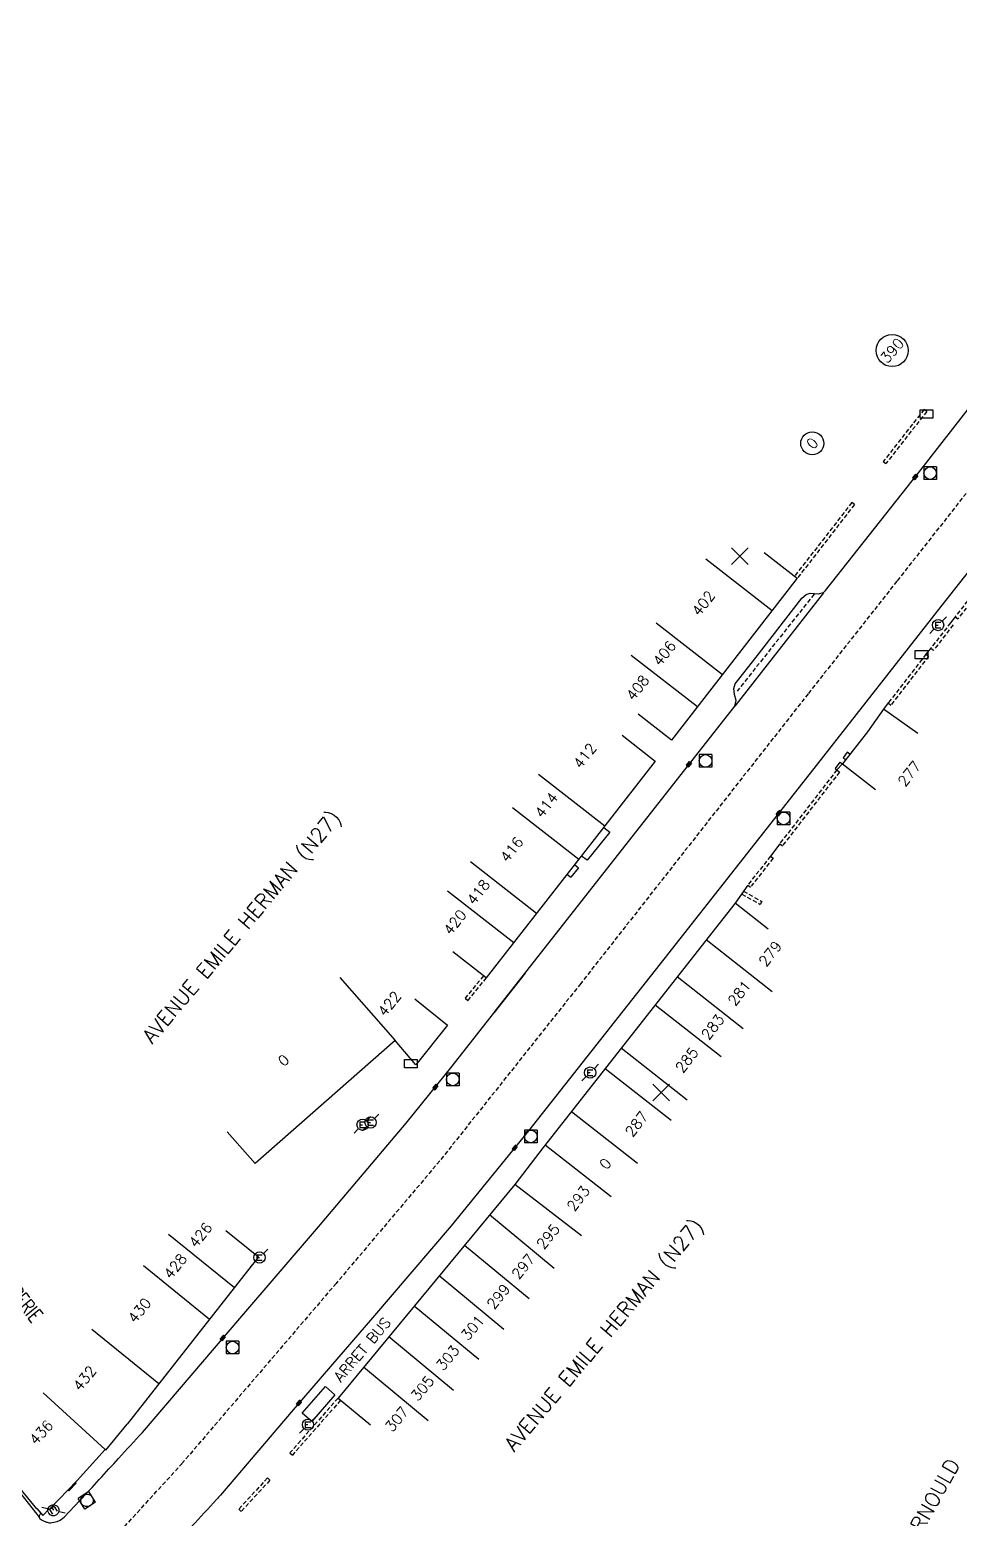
# Model space of a CAD drawing. Header units: millimetres. Extents: x 139000 to 140001, y 128999 to 130000.
# Drawn here: x 139713.3 to 139824, y 129706.3 to 129883.4 of the extents above; entities that cross this region are included whole.
import ezdxf
from ezdxf.enums import TextEntityAlignment as Align

# ---------------------------------------------------------------- set-up
doc = ezdxf.new("R2010")
doc.units = ezdxf.units.MM
doc.linetypes.add('DASHED', pattern=[0.75, 0.5, -0.25])
doc.layers.get('0').update_dxf_attribs({"linetype": 'CONTINUOUS'})
for name, color, linetype in [('W0001', 6, 'DASHED'), ('W0008', 7, 'CONTINUOUS'), ('W0100', 7, 'CONTINUOUS'), ('W0105', 7, 'CONTINUOUS'), ('W0112', 1, 'DASHED'), ('W0400', 7, 'CONTINUOUS'), ('W0420', 7, 'CONTINUOUS'), ('W0471', 7, 'CONTINUOUS'), ('W0984', 7, 'CONTINUOUS'), ('W0989', 7, 'CONTINUOUS'), ('W0991', 7, 'CONTINUOUS'), ('W1102', 7, 'CONTINUOUS'), ('W1471', 7, 'CONTINUOUS')]:
    doc.layers.add(name, color=color, linetype=linetype)
doc.styles.get("Standard").update_dxf_attribs({"font": 'romans.shx', "width": 0.85})

# ---------------------------------------------------------------- blocks, each defined once
blk = doc.blocks.new('T420')
for p, q in [((0.75, 0.75), (-0.75, 0.75)), ((-0.75, 0.75), (-0.75, -0.75)), ((0.75, 0.75), (0.75, -0.75)), ((0.75, -0.75), (-0.75, -0.75))]:
    blk.add_line(p, q)
blk.add_ellipse((0, 0), major_axis=(-0.53, 0.53), ratio=1, start_param=3.926991, end_param=10.210176)
blk = doc.blocks.new('T471')
for p, q in [((-0.333334, 0.333334), (-0.333334, -0.333334)), ((-0.333334, 0.333334), (0.333334, 0.333334)), ((-0.333334, 0), (0, 0)), ((0.500001, 0.500001), (1.000002, 1.000002)), ((-0.500001, -0.500001), (-1.000002, -1.000002)), ((-0.333334, -0.333334), (0.333334, -0.333334))]:
    blk.add_line(p, q)
blk.add_ellipse((0, 0), major_axis=(0.471405, 0.471405), ratio=1, start_param=5.4977871438, end_param=11.780972451)
blk = doc.blocks.new('T1471')
at = {"color": 0, "linetype": 'Continuous', "flags": 128}
blk.add_lwpolyline([(-0.75, -0.5), (-0.75, 0.5), (0.75, 0.5), (0.75, -0.5), (-0.75, -0.5)], dxfattribs=at)
blk = doc.blocks.new('T400')
for p, q in [((-0.15, 0.3), (0.15, 0.3)), ((-0.15, -0.25), (-0.15, 0.3)), ((-0.15, 0.15), (0.15, 0.15)), ((-0.15, 0), (0.15, 0)), ((0.15, 0.3), (0.15, -0.25)), ((-0.15, -0.15), (0.15, -0.15)), ((-0.15, -0.25), (-0.15, -0.3)), ((-0.15, -0.3), (0.15, -0.3)), ((0.15, -0.3), (0.15, -0.25))]:
    blk.add_line(p, q)
blk = doc.blocks.new('t991o')
at = {"color": 0, "linetype": 'Continuous'}
for p, q in [((-1, 1), (1, -1)), ((-1, -1), (1, 1))]:
    blk.add_line(p, q, dxfattribs=at)

msp = doc.modelspace()

# ---------------------------------------------------------------- linework, layer by layer
at = {"layer": 'W0001'}
msp.add_line((139806.73, 129816.25), (139797.4, 129804.5), dxfattribs=at)
msp.add_lwpolyline([(139930.87, 130000), (139928.47, 129992.86), (139923.22, 129978.83), (139918.52, 129967.92), (139912.47, 129955.18), (139906.03, 129942.41), (139900.5, 129932.18), (139896.28, 129924.77), (139891.39, 129916.72), (139888.36, 129911.89), (139883.86, 129905.17), (139866.1, 129880.86), (139856.51, 129868.6), (139843.01, 129851.39), (139832.49, 129837.99), (139826.23, 129830.03), (139816.59, 129817.79), (139806.03, 129804.41), (139778.94, 129769.91), (139762.15, 129748.79), (139749.82, 129734.22), (139731.43, 129712.74), (139731.43, 129712.74)], dxfattribs=at)
at = {"layer": 'W0001', "flags": 128}
msp.add_lwpolyline([(139641.95, 129624.74), (139692.17, 129670.22), (139711.09, 129690.4), (139731.43, 129712.74)], dxfattribs=at)
at = {"layer": 'W0008', "flags": 128}
for points in [[(139542.38, 129922.15), (139567.73, 129890.36), (139595.16, 129855.72), (139617.92, 129827.02), (139648.2, 129788.84), (139650.68, 129785.65), (139655.3, 129780.38), (139658.52, 129776.5), (139661.11, 129773.43), (139673.95, 129758.01), (139675.02, 129757.06), (139674.72, 129756.82), (139674.86, 129756.63), (139688.12, 129739.86), (139691.42, 129735.64), (139703.07, 129720.82), (139714.45, 129706.39)], [(139717.89, 129709.64), (139717.99, 129709.54), (139718.84, 129710.43), (139718.73, 129710.53)]]:
    msp.add_lwpolyline(points, dxfattribs=at)
at = {"layer": 'W0008'}
for points in [[(139726.77, 129716.48), (139726.77, 129716.48), (139738.36, 129730.05), (139747.71, 129740.93), (139758.17, 129753.3), (139763.62, 129760.06), (139772.33, 129771.14), (139768.65, 129766.48), (139797.28, 129802.93), (139797.44, 129803.6), (139797.26, 129804.32), (139797.18, 129805.04), (139797.34, 129805.57), (139799.85, 129808.76), (139805.29, 129815.8), (139805.79, 129816.23), (139806.25, 129816.39), (139807.26, 129816.3), (139807.87, 129816.44), (139808.11, 129816.71), (139819.17, 129830.7), (139827.35, 129841.19), (139840.94, 129858.5), (139860.84, 129883.89)], [(139832.95, 129828.89), (139821.84, 129814.8), (139806.71, 129795.49), (139788.83, 129772.8), (139772.71, 129752.36), (139763.51, 129741.07), (139754.16, 129730.1), (139749.15, 129724.31), (139744.7, 129719.18), (139736.06, 129709.01), (139736.06, 129709.01)], [(139807.84, 129816.43), (139797.28, 129802.93)]]:
    msp.add_lwpolyline(points, dxfattribs=at)
at = {"layer": 'W0008', "flags": 128}
for points in [[(139736.06, 129709.01, -0.000321), (139735.59, 129708.5, -0.000016), (139732.65, 129705.3, 0.000116)], [(139714.6, 129706.8, 0.06729), (139714.52, 129706.68, 0.077884), (139714.47, 129706.56, 0.066413), (139714.46, 129706.35, 0.136394), (139714.5, 129706.25, 0.077358), (139714.57, 129706.17, 0.029306), (139714.8, 129706.02, 0.037278), (139715.15, 129705.86, 0.037919), (139715.51, 129705.75, 0.086829), (139715.83, 129705.73, 0.036657), (139716.58, 129705.88, 0.069884), (139716.96, 129706.04), (139717.41, 129706.39), (139719.31, 129708.37, -0.000071), (139721.61, 129710.87, -0.000071), (139723.91, 129713.38, -0.000088), (139726.77, 129716.48, -0.000088)]]:
    msp.add_lwpolyline(points, format="xyb", dxfattribs=at)
at = {"layer": 'W0100'}
for points in [[(139800.79, 129821.23), (139804.74, 129818.16), (139789.74, 129798.9), (139785.8, 129801.97)], [(139819.08, 129799.69), (139815, 129802.57), (139813.08, 129799.86), (139810.12, 129796.08), (139814.05, 129792.99)], [(139783.87, 129799.47), (139787.82, 129796.4), (139781.82, 129788.7), (139767.67, 129770.6), (139763.73, 129773.67)], [(139801.26, 129776.39), (139797.33, 129779.47), (139774.48, 129750.38), (139771.11, 129746), (139753.06, 129724.22), (139750.05, 129720.57), (139753.91, 129717.39)], [(139759.2, 129768.1), (139763.09, 129764.95), (139759.29, 129760.25), (139756.84, 129763.11), (139740.16, 129748.49), (139736.86, 129752.25)], [(139736.67, 129740.51), (139740.56, 129737.36), (139724.92, 129717.47)], [(139745.79, 129718.75), (139748.55, 129721.93), (139749.68, 129720.94), (139746.92, 129717.76), (139745.79, 129718.75)]]:
    msp.add_lwpolyline(points, dxfattribs=at)
at = {"layer": 'W0100', "flags": 128}
msp.add_lwpolyline([(139699.36, 129733.93), (139695.46, 129730.8), (139702.78, 129721.7), (139702.69, 129721.63), (139704.19, 129719.74), (139711.45, 129710.66), (139714.13, 129707.37), (139714.19, 129707.42), (139714.88, 129706.58), (139715.66, 129707.37), (139715.7, 129707.33), (139718.96, 129710.77), (139722.31, 129714.43), (139722.4, 129714.35), (139724.92, 129717.47)], dxfattribs=at)
at = {"layer": 'W0105'}
for p, q in [((139810.49, 129796.55), (139810.18, 129796.79)), ((139811.01, 129797.22), (139810.69, 129797.47)), ((139809.23, 129795.52), (139809.45, 129795.34)), ((139809.81, 129796.28), (139810.12, 129796.08)), ((139777.31, 129782.93), (139777.78, 129782.57)), ((139778.2, 129784.07), (139778.69, 129783.68))]:
    msp.add_line(p, q, dxfattribs=at)
for points in [[(139823.55, 129813.57), (139822.99, 129812.86)], [(139820.65, 129809.84), (139820.06, 129809.11)], [(139815.56, 129803.31), (139815, 129802.57)], [(139810.69, 129797.47), (139810.18, 129796.79)], [(139809.81, 129796.28), (139809.8, 129796.28), (139809.23, 129795.52)], [(139810.12, 129796.08), (139809.45, 129795.34)], [(139781.68, 129788.48), (139782.42, 129787.94), (139779.7, 129784.6), (139779.03, 129785.09)], [(139802.64, 129786.55), (139801.55, 129785.07)], [(139778.69, 129783.68), (139777.78, 129782.57)], [(139798.84, 129781.64), (139797.33, 129779.47)]]:
    msp.add_lwpolyline(points, dxfattribs=at)
at = {"layer": 'W0112'}
for p, q in [((139820.15, 129838.01), (139819.83, 129838.25)), ((139814.98, 129832.07), (139815.3, 129831.82)), ((139811.54, 129826.92), (139811.23, 129827.16)), ((139823.55, 129813.57), (139823.86, 129813.32)), ((139820.06, 129809.11), (139820.38, 129808.87)), ((139820.65, 129809.84), (139820.97, 129809.6)), ((139815.56, 129803.31), (139815.88, 129803.06)), ((139809.45, 129795.34), (139809.77, 129795.09)), ((139802.64, 129786.55), (139802.96, 129786.3)), ((139801.55, 129785.07), (139801.86, 129784.82)), ((139798.33, 129780.9), (139798.13, 129780.55)), ((139798.84, 129781.64), (139799.15, 129781.39)), ((139800.52, 129779.68), (139800.33, 129779.33)), ((139767.37, 129770.83), (139765.18, 129768.16)), ((139765.18, 129768.16), (139765.49, 129767.91)), ((139750.05, 129720.57), (139750.35, 129720.31)), ((139744.32, 129714.05), (139744.62, 129713.78)), ((139741.64, 129711.05), (139741.93, 129710.78)), ((139738.23, 129707.35), (139738.52, 129707.08))]:
    msp.add_line(p, q, dxfattribs=at)
for points in [[(139819.83, 129838.25), (139814.98, 129832.07)], [(139820.15, 129838.01), (139815.3, 129831.82)], [(139811.23, 129827.16), (139804.42, 129818.41)], [(139811.54, 129826.92), (139804.74, 129818.16)], [(139828.23, 129819.6), (139823.55, 129813.57)], [(139828.55, 129819.35), (139823.86, 129813.32)], [(139822.99, 129812.86), (139820.65, 129809.84)], [(139823.3, 129812.61), (139820.97, 129809.6)], [(139820.06, 129809.11), (139815.56, 129803.31)], [(139820.38, 129808.87), (139815.88, 129803.06)], [(139809.45, 129795.34), (139802.64, 129786.55)], [(139809.77, 129795.09), (139802.96, 129786.3)], [(139801.55, 129785.07), (139798.84, 129781.64)], [(139801.86, 129784.82), (139799.15, 129781.39)], [(139798.33, 129780.9), (139800.52, 129779.68)], [(139798.13, 129780.55), (139800.33, 129779.33)], [(139767.67, 129770.6), (139765.49, 129767.91)], [(139750.05, 129720.57), (139744.32, 129714.05)], [(139750.35, 129720.31), (139744.62, 129713.78)], [(139741.64, 129711.05), (139738.23, 129707.35)], [(139741.93, 129710.78), (139738.52, 129707.08)]]:
    msp.add_lwpolyline(points, dxfattribs=at)
at = {"layer": 'W1102'}
for p, q in [((139793.86, 129820.47), (139801.75, 129814.32)), ((139787.93, 129812.85), (139795.82, 129806.71)), ((139784.95, 129809.01), (139792.84, 129802.87)), ((139773.92, 129794.83), (139781.8, 129788.67)), ((139770.83, 129790.88), (139778.71, 129784.73)), ((139765.8, 129784.44), (139773.67, 129778.28)), ((139763.08, 129780.96), (139770.96, 129774.8)), ((139801.76, 129768.93), (139793.9, 129775.1)), ((139750.24, 129770.63), (139756.84, 129763.11)), ((139798.31, 129764.53), (139790.44, 129770.71)), ((139795.67, 129761.17), (139787.81, 129767.35)), ((139791.64, 129756.03), (139783.77, 129762.2)), ((139789.73, 129753.6), (139781.86, 129759.77)), ((139785.71, 129748.48), (139777.84, 129754.65)), ((139782.59, 129744.51), (139774.73, 129750.69)), ((139779.02, 129739.89), (139771.11, 129746)), ((139775.79, 129735.98), (139768.09, 129742.36)), ((139729.87, 129740.06), (139737.7, 129733.72)), ((139772.79, 129732.36), (139765.09, 129738.74)), ((139726.86, 129736.34), (139734.74, 129729.96)), ((139769.79, 129728.74), (139762.09, 129735.12)), ((139766.81, 129725.14), (139759.11, 129731.52)), ((139720.74, 129728.77), (139728.72, 129722.31)), ((139763.78, 129721.48), (139756.08, 129727.86)), ((139760.78, 129717.87), (139753.08, 129724.25))]:
    msp.add_line(p, q, dxfattribs=at)
at = {"layer": 'W1102', "flags": 128}
msp.add_lwpolyline([(139722.31, 129714.43), (139714.92, 129721.17)], dxfattribs=at)
at = {"layer": 'W1102'}
for centre, radius in [((139816.03, 129845.26), 1.91), ((139806.52, 129834.21), 1.37)]:
    msp.add_circle(centre, radius, dxfattribs=at)

# ---------------------------------------------------------------- block references
at = {"layer": 'W0400'}
for p, rotation in [((139818.78, 129830.22), 321.8487974900222), ((139791.83, 129796.01), 321.2967320711247), ((139802.52, 129790.17), 141.4658621141718), ((139761.64, 129757.6), 321.2483141715386), ((139771.08, 129750.35), 140.4870519004014), ((139736.3, 129727.72), 318.5089963886267), ((139745.39, 129719.98), 139.3213801942722)]:
    msp.add_blockref('T400', p, dxfattribs=dict(at, rotation=rotation))
at = {"layer": 'W0420'}
for p in [(139820.56, 129830.67), (139793.81, 129796.41), (139803.1, 129789.57), (139763.71, 129758.5), (139772.99, 129751.71), (139737.48, 129726.58)]:
    msp.add_blockref('T420', p, dxfattribs=at)
at = {"layer": 'W0420', "rotation": 302.2289564100756}
msp.add_blockref('T420', (139720.14, 129708.39), dxfattribs=at)
at = {"layer": 'W0471'}
for p in [(139821.51, 129812.58), (139780.07, 129759.31), (139752.96, 129753.1), (139753.92, 129753.37), (139740.69, 129737.3), (139746.46, 129717.4)]:
    msp.add_blockref('T471', p, dxfattribs=at)
at = {"layer": 'W0471', "rotation": 302.2289564100756}
msp.add_blockref('T471', (139716.15, 129707.21), dxfattribs=at)
at = {"layer": 'W0991', "rotation": 90}
for p in [(139797.9, 129820.78), (139788.53, 129756.93)]:
    msp.add_blockref('t991o', p, dxfattribs=at)
at = {"layer": 'W1471'}
for p in [(139820.13, 129837.71), (139819.53, 129809.07), (139758.72, 129760.38)]:
    msp.add_blockref('T1471', p, dxfattribs=at)

# ---------------------------------------------------------------- texts
at = {"layer": 'W0984'}
msp.add_text('ARRET BUS', height=1.25, rotation=49.6235, dxfattribs=at).set_placement((139752.94, 129726.35), align=Align.MIDDLE)
at = {"layer": 'W0989'}
for s, rotation, p in [('AVENUE EMILE HERMAN (N27)', 50.0441, (139738.62, 129776.59)), ('AVENUE EMILE HERMAN (N27)', 49.9251, (139781.76, 129728.02)), ('RUE SAINT ARNOULD', 61.0057, (139817.57, 129702.61))]:
    msp.add_text(s, height=1.75, rotation=rotation, dxfattribs=at).set_placement(p, align=Align.MIDDLE)
at = {"layer": 'W0989', "width": 0.7}
msp.add_text('RUE DE LA POUDRERIE', height=1.75, rotation=309.2175, dxfattribs=at).set_placement((139708.34, 129737.26), align=Align.MIDDLE)
at = {"layer": 'W0991'}
for s, rotation, p in [('390', 49.2741, (139816.03, 129845.26)), ('0', 49.2739, (139806.52, 129834.21)), ('402', 52.099, (139793.55, 129815.18)), ('406', 52.0999, (139788.91, 129809.23)), ('408', 52.0999, (139785.72, 129805.13)), ('412', 52.0797, (139779.43, 129797.03)), ('277', 51.8518, (139818.08, 129794.9)), ('414', 51.9983, (139774.86, 129791.16)), ('416', 51.9996, (139770.73, 129785.88)), ('418', 51.9989, (139766.76, 129780.8)), ('420', 51.9996, (139763.96, 129777.21)), ('279', 51.871, (139801.51, 129773.47)), ('281', 51.87, (139797.83, 129768.78)), ('422', 51.0588, (139756.15, 129767.51)), ('283', 51.8702, (139794.67, 129764.75)), ('0', 41.2347, (139743.55, 129760.77)), ('285', 51.871, (139791.58, 129760.82)), ('287', 51.8709, (139785.6, 129753.2)), ('0', 51.8689, (139781.88, 129748.46)), ('293', 52.327, (139778.66, 129744.33)), ('426', 51.0051, (139733.67, 129739.98)), ('295', 50.3579, (139775.06, 129739.8)), ('428', 51.0037, (139730.66, 129736.27)), ('297', 50.3545, (139772.1, 129736.23)), ('299', 50.3524, (139769.14, 129732.66)), ('430', 51.0018, (139726.4, 129731)), ('301', 50.3534, (139766.07, 129728.95)), ('303', 50.3529, (139763.11, 129725.37)), ('432', 51.0014, (139719.86, 129722.92)), ('305', 50.3537, (139760.09, 129721.73)), ('307', 50.3532, (139757.05, 129718.06)), ('436', 47.6039, (139714.69, 129716.47))]:
    msp.add_text(s, height=1.25, rotation=rotation, dxfattribs=at).set_placement(p, align=Align.MIDDLE)

doc.saveas('drawing.dxf')
